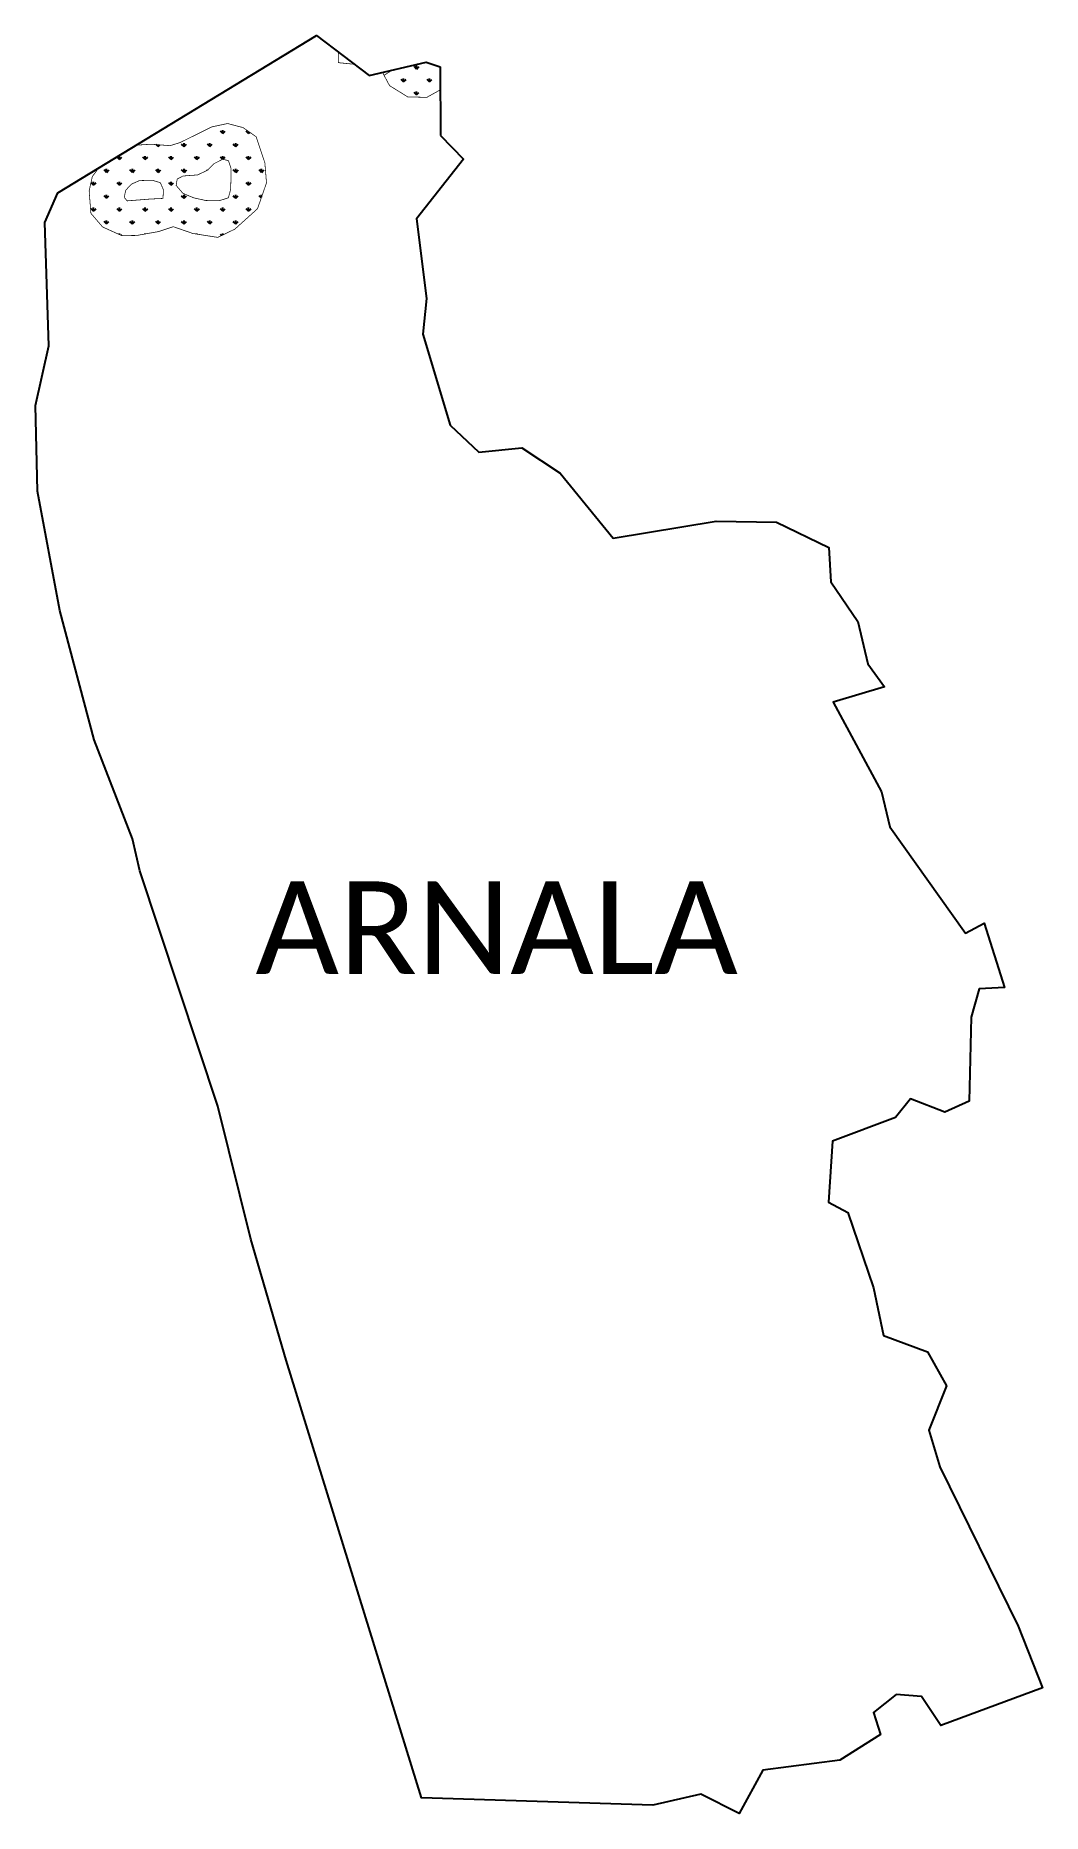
# Model space of a CAD drawing. Header units: metres. Extents: x 263418 to 264818, y 2151577 to 2154051.
import ezdxf

# ---------------------------------------------------------------- set-up
doc = ezdxf.new("R2010")
doc.units = ezdxf.units.M
for name, color, linetype in [('MANGROOVES BUFFER ZONE', 120, 'Continuous'), ('village', 3, 'Continuous'), ('VILLAGE NAME', 250, 'Continuous')]:
    doc.layers.add(name, color=color, linetype=linetype)
doc.styles.get("Standard").update_dxf_attribs({"font": 'simplex.shx'})

msp = doc.modelspace()

# ---------------------------------------------------------------- hatches: boundary and pattern name
at = {"layer": 'MANGROOVES BUFFER ZONE'}
h = msp.add_hatch(dxfattribs=at)
h.set_pattern_fill('GRASS', color=256)
h.paths.add_polyline_path([(263980.5, 2154007.2), (263961.2, 2154013.7), (263946.2, 2154010.2), (263944.4, 2154009.4), (263942.6, 2154009.4), (263913.3, 2154002.6), (263912.5, 2154001.9), (263902.6, 2153995.5), (263910.2, 2153981.2), (263935.4, 2153965.6), (263962, 2153964.9), (263980.7, 2153975.3)])
h = msp.add_hatch(dxfattribs=at)
h.set_pattern_fill('GRASS', color=256)
h.paths.add_polyline_path([(263654.8, 2153821.4), (263638.2, 2153825), (263623, 2153831.3), (263613.4, 2153842.4), (263615, 2153851.4), (263623, 2153855.5), (263643.3, 2153857), (263656.5, 2153863.3), (263666.2, 2153872.7), (263678.3, 2153878.8), (263686.2, 2153876.9), (263689.6, 2153866.5), (263689.8, 2153852.5), (263689.1, 2153836.6), (263686.2, 2153825.2), (263673.6, 2153821.2)], flags=16)
h.paths.add_polyline_path([(263595.2, 2153824.3), (263578.4, 2153823.5), (263545.3, 2153820.9), (263541.3, 2153825.8), (263543.4, 2153835.8), (263551.5, 2153844.3), (263562.5, 2153849.1), (263580.3, 2153849.6), (263591.5, 2153846.2), (263595.8, 2153836.2)], flags=16)
h.paths.add_polyline_path([(263558, 2153898.4), (263505.6, 2153866.5), (263496.9, 2153854.7), (263492.5, 2153834.8), (263494.9, 2153803.6), (263511.2, 2153784.6), (263537.9, 2153772.5), (263558.9, 2153772.8), (263589.1, 2153778.2), (263609.4, 2153785), (263636.8, 2153775.5), (263671.4, 2153770.1), (263695.1, 2153781.6), (263726.6, 2153810), (263739.1, 2153845.9), (263736.8, 2153874), (263724.6, 2153910.2), (263706.6, 2153922.8), (263685, 2153928.5), (263662.9, 2153923.8), (263619.2, 2153902.1), (263605, 2153897.7), (263578.9, 2153899.7)])

# ---------------------------------------------------------------- linework, layer by layer
at = {"color": 3, "flags": 128}
msp.add_lwpolyline([(263980.5, 2154007.2), (263981, 2153911.9)], dxfattribs=at)
at = {"layer": 'MANGROOVES BUFFER ZONE', "const_width": 1}
for points in [[(263839.2, 2154027.6), (263838.8, 2154013.2), (263861.4, 2154010.9)], [(263900.4, 2153999.7), (263902.6, 2153995.5), (263912.5, 2154001.9), (263913.3, 2154002.6)], [(263913.3, 2154002.6), (263912.5, 2154001.9), (263902.6, 2153995.5), (263910.2, 2153981.2), (263935.4, 2153965.6), (263962, 2153964.9), (263980.7, 2153975.3)], [(263946.2, 2154010.2), (263944.4, 2154009.4), (263942.6, 2154009.4)], [(263942.6, 2154009.4), (263944.4, 2154009.4), (263946.2, 2154010.2)]]:
    msp.add_lwpolyline(points, dxfattribs=at)
at = {"layer": 'MANGROOVES BUFFER ZONE', "const_width": 1, "flags": 128}
msp.add_lwpolyline([(263558, 2153898.4), (263578.9, 2153899.7), (263605, 2153897.7), (263619.2, 2153902.1), (263662.9, 2153923.8), (263685, 2153928.5), (263706.6, 2153922.8), (263724.6, 2153910.2), (263736.8, 2153874), (263739.1, 2153845.9), (263726.6, 2153810), (263695.1, 2153781.6), (263671.4, 2153770.1), (263636.8, 2153775.5), (263609.4, 2153785), (263589.1, 2153778.2), (263558.9, 2153772.8), (263537.9, 2153772.5), (263511.2, 2153784.6), (263494.9, 2153803.6), (263492.5, 2153834.8), (263496.9, 2153854.7), (263505.6, 2153866.5)], dxfattribs=at)
for points in [[(263613.4, 2153842.4), (263623, 2153831.3), (263638.2, 2153825), (263654.8, 2153821.4), (263673.6, 2153821.2), (263686.2, 2153825.2), (263689.1, 2153836.6), (263689.8, 2153852.5), (263689.6, 2153866.5), (263686.2, 2153876.9), (263678.3, 2153878.8), (263666.2, 2153872.7), (263656.5, 2153863.3), (263643.3, 2153857), (263623, 2153855.5), (263615, 2153851.4)], [(263545.3, 2153820.9), (263578.4, 2153823.5), (263595.2, 2153824.3), (263595.8, 2153836.2), (263591.5, 2153846.2), (263580.3, 2153849.6), (263562.5, 2153849.1), (263551.5, 2153844.3), (263543.4, 2153835.8), (263541.3, 2153825.8)]]:
    msp.add_lwpolyline(points, close=True, dxfattribs=at)
at = {"layer": 'village', "color": 3}
for points in [[(264675.2, 2152059.8, 0), (264784.3, 2151837.8, 0), (264818, 2151752.4, 0), (264676.5, 2151700, 0), (264649.8, 2151740.4, 0), (264614.6, 2151742.9, 0), (264583.3, 2151717.8, 0), (264592.8, 2151687.2, 0), (264536.4, 2151651.4, 0), (264429.2, 2151637.6, 0), (264396.1, 2151577.5, 0), (264342.8, 2151604.1, 0), (264276.3, 2151588.9, 0), (263954.4, 2151599.2, 0), (263766.4, 2152208.3, 0), (263717.5, 2152376.5, 0), (263671.3, 2152561.5, 0), (263562.9, 2152888.7, 0), (263552.9, 2152933.4, 0), (263499.3, 2153070.9, 0), (263451.7, 2153251.2, 0), (263420.6, 2153417.2, 0), (263418, 2153536.1, 0), (263436.4, 2153619.3, 0), (263430.8, 2153790.7, 0), (263448.9, 2153832, 0), (263808.4, 2154050.9, 0), (263881.8, 2153995.4, 0), (263961.2, 2154013.7, 0), (263980.5, 2154007.2, 0)], [(263981, 2153911.9, 0), (264013.1, 2153878.8, 0), (263947.9, 2153795.9, 0), (263961.5, 2153685.3, 0), (263956.3, 2153635.3, 0), (263994.6, 2153509, 0), (264034.5, 2153471.3, 0), (264094, 2153477.1, 0), (264147.2, 2153442.2, 0), (264221.3, 2153351.6, 0), (264364.5, 2153375.3, 0), (264448.4, 2153373.7, 0), (264521.2, 2153338.7, 0), (264523.6, 2153291, 0), (264561.1, 2153235.7, 0), (264575.1, 2153176.9, 0), (264598.4, 2153144.6, 0), (264526.8, 2153123.6, 0), (264594.2, 2152998.9, 0), (264605.7, 2152950.2, 0), (264711.2, 2152802, 0), (264737.1, 2152815.9, 0), (264765.2, 2152726.5, 0), (264730.2, 2152724.6, 0), (264718.9, 2152685.3, 0), (264716.1, 2152568.2, 0), (264682.3, 2152553.2, 0), (264634.4, 2152571.8, 0), (264613.9, 2152545.5, 0), (264526.1, 2152512.8, 0), (264520.7, 2152427.9, 0), (264547.4, 2152413.3, 0), (264583.3, 2152308.8, 0), (264596.8, 2152242.2, 0), (264658, 2152219.7, 0), (264684.5, 2152172.2, 0), (264659.9, 2152110.8, 0), (264675.2, 2152059.8, 0)]]:
    msp.add_polyline3d(points, dxfattribs=at)

# ---------------------------------------------------------------- texts
at = {"layer": 'VILLAGE NAME', "insert": (263723.8, 2152874.2), "char_height": 128.647, "attachment_point": 1}
msp.add_mtext_dynamic_manual_height_columns('{\\fCalibri|b0|i0|c0|p34;ARNALA}', width=737.615, gutter_width=643.2, heights=[0], dxfattribs=at)

doc.saveas('drawing.dxf')
